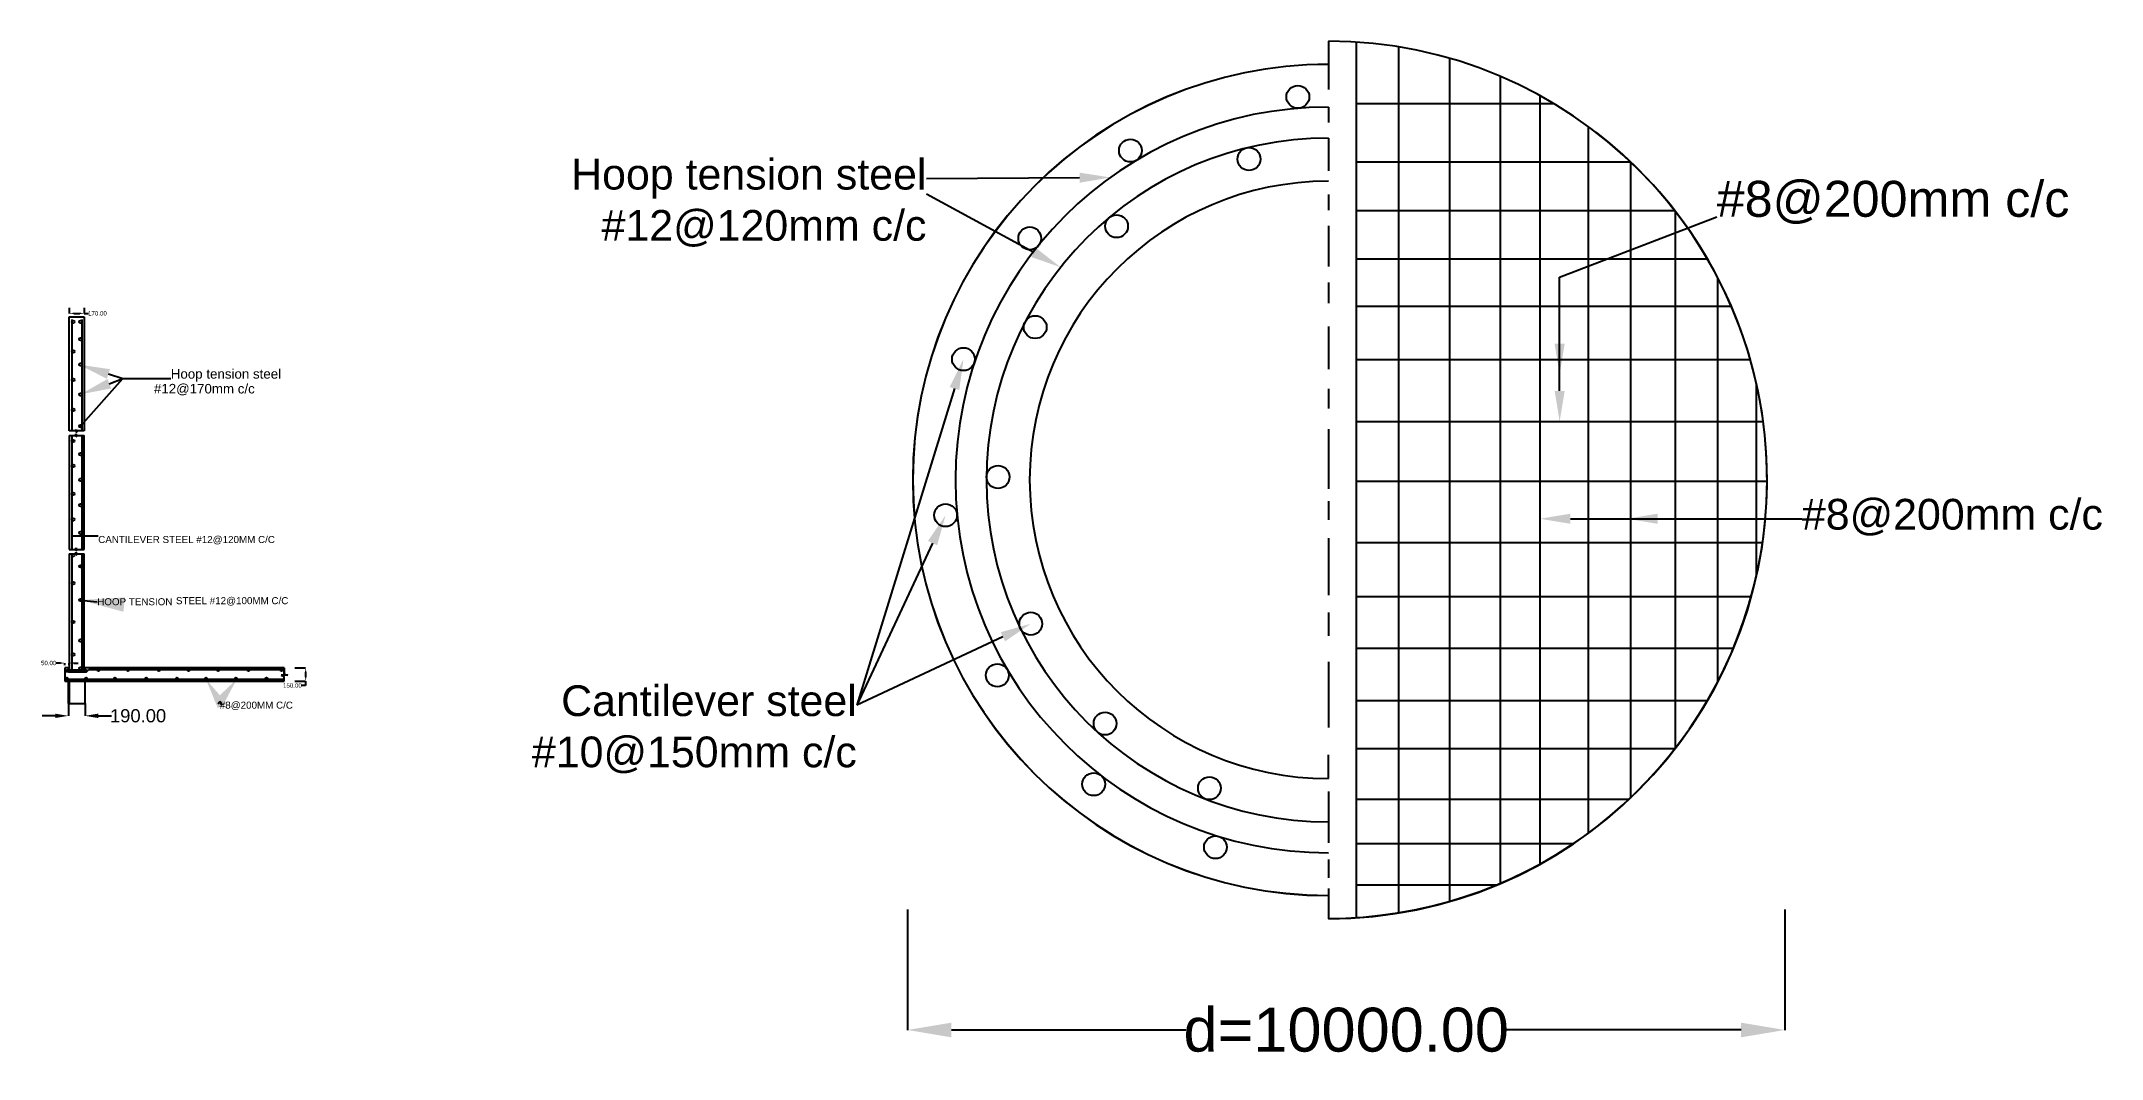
# Model space of a CAD drawing. Header units: inches. Extents: x 46 to 23530, y -102 to 11494.
import ezdxf
from ezdxf import colors
from ezdxf.entities.mleader import LeaderData, LeaderLine
from ezdxf.math import Vec2, Vec3

# ---------------------------------------------------------------- set-up
doc = ezdxf.new("R2010")
doc.units = ezdxf.units.IN
doc.header["$MEASUREMENT"] = 0
doc.styles.get("Standard").update_dxf_attribs({"font": 'arial.ttf'})
doc.dimstyles.get("Standard").update_dxf_attribs({"dimtxt": 50, "dimasz": 50, "dimexe": 0.18, "dimexo": 0.0625, "dimgap": 0.09, "dimtad": 0, "dimtih": 1, "dimtoh": 1, "dimzin": 0, "dimdsep": 46, "dimtxsty": 'Standard', "dimcen": 0.09, "dimadec": 0, "dimazin": 0, "dimtfac": 1, "dimtofl": 0, "dimtmove": 0, "dimatfit": 3, "dimfxl": 1, "dimtolj": 1, "dimtzin": 0, "dimarcsym": 0})

# ---------------------------------------------------------------- blocks, each defined once
blk = doc.blocks.new('*D7')
at = {"color": 0, "lineweight": -2, "transparency": 16777216}
for p, q in [((366, 8455), (366, 8393)), ((536, 8455), (536, 8393)), ((416, 8393), (486, 8393)), ((536, 8393), (586, 8393))]:
    blk.add_line(p, q, dxfattribs=at)
at = {"color": 0, "transparency": 16777216}
for points in [[(416, 8401), (416, 8385), (366, 8393)], [(486, 8401), (486, 8385), (536, 8393)]]:
    blk.add_solid(points, dxfattribs=at)
at = {"layer": 'Defpoints', "color": 0, "transparency": 16777216}
for p in [(366, 8455), (536, 8455), (536, 8393)]:
    blk.add_point(p, dxfattribs=at)
at = {"color": 0, "transparency": 16777216, "insert": (687, 8393), "char_height": 50, "attachment_point": 5}
blk.add_mtext('\\A1;170.00', dxfattribs=at)
blk = doc.blocks.new('*D8')
at = {"color": 0, "lineweight": -2, "transparency": 16777216}
for p, q in [((266, 4408), (216, 4408)), ((316, 4384), (316, 4408)), ((366, 4384), (366, 4408)), ((416, 4408), (466, 4408))]:
    blk.add_line(p, q, dxfattribs=at)
at = {"color": 0, "transparency": 16777216}
for points in [[(266, 4416), (266, 4399), (316, 4408)], [(416, 4416), (416, 4399), (366, 4408)]]:
    blk.add_solid(points, dxfattribs=at)
at = {"layer": 'Defpoints', "color": 0, "transparency": 16777216}
for p in [(316, 4408), (316, 4384), (366, 4384)]:
    blk.add_point(p, dxfattribs=at)
at = {"color": 0, "transparency": 16777216, "insert": (131, 4408), "char_height": 50, "attachment_point": 5}
blk.add_mtext('\\A1;50.00', dxfattribs=at)
blk = doc.blocks.new('*D9')
at = {"color": 0, "lineweight": -2, "transparency": 16777216}
for p, q in [((2937, 4352), (3060, 4352)), ((3060, 4302), (3060, 4252)), ((2937, 4202), (3060, 4202)), ((3060, 4152), (3010, 4152)), ((3060, 4202), (3060, 4152))]:
    blk.add_line(p, q, dxfattribs=at)
at = {"color": 0, "transparency": 16777216}
for points in [[(3052, 4302), (3069, 4302), (3060, 4352)], [(3052, 4252), (3069, 4252), (3060, 4202)]]:
    blk.add_solid(points, dxfattribs=at)
at = {"layer": 'Defpoints', "color": 0, "transparency": 16777216}
for p in [(2937, 4352), (2937, 4202), (3060, 4202)]:
    blk.add_point(p, dxfattribs=at)
at = {"color": 0, "transparency": 16777216, "insert": (2909, 4152), "char_height": 50, "attachment_point": 5}
blk.add_mtext('\\A1;150.00', dxfattribs=at)
blk = doc.blocks.new('*D10')
at = {"color": 0, "lineweight": -2, "transparency": 16777216}
for p, q in [((9919, 1600), (9919, 224)), ((19919, 1600), (19919, 224)), ((10419, 226), (13092, 226)), ((19419, 226), (16747, 226))]:
    blk.add_line(p, q, dxfattribs=at)
at = {"color": 0, "transparency": 16777216}
for points in [[(10419, 309), (10419, 142), (9919, 226)], [(19419, 309), (19419, 142), (19919, 226)]]:
    blk.add_solid(points, dxfattribs=at)
at = {"layer": 'Defpoints', "color": 0, "transparency": 16777216}
for p in [(9919, 1601), (19919, 1601), (19919, 226)]:
    blk.add_point(p, dxfattribs=at)
at = {"color": 0, "transparency": 16777216, "insert": (14919, 226), "char_height": 500, "attachment_point": 5}
blk.add_mtext('\\A1;d=10000.00', dxfattribs=at)
blk = doc.blocks.new('*D11')
at = {"color": 0, "lineweight": -2, "transparency": 16777216}
for p, q in [((206, 3806), (56, 3806)), ((356, 3947), (356, 3805)), ((546, 3947), (546, 3805)), ((696, 3806), (846, 3806))]:
    blk.add_line(p, q, dxfattribs=at)
at = {"color": 0, "transparency": 16777216}
for points in [[(206, 3831), (206, 3781), (356, 3806)], [(696, 3831), (696, 3781), (546, 3806)]]:
    blk.add_solid(points, dxfattribs=at)
at = {"layer": 'Defpoints', "color": 0, "transparency": 16777216}
for p in [(356, 3947), (546, 3947), (546, 3806)]:
    blk.add_point(p, dxfattribs=at)
at = {"color": 0, "transparency": 16777216, "insert": (1150, 3806), "char_height": 150, "attachment_point": 5}
blk.add_mtext('\\A1;190.00', dxfattribs=at)

msp = doc.modelspace()

# ---------------------------------------------------------------- hatches: boundary and pattern name
at = {"true_color": 0x000000}
h = msp.add_hatch(color=18, dxfattribs=at)
h.dxf.hatch_style = 1
h.paths.add_polyline_path([(545.654, 4352.225), (535.654, 4352.225), (535.654, 4330.796), (365.654, 4330.796), (365.654, 4352.225), (355.654, 4352.225), (355.654, 4324.254), (545.654, 4324.254)])

# ---------------------------------------------------------------- linework, layer by layer
for p, q in [((14715.401, 11494.406), (14715.401, 10945.134)), ((15032.465, 11484.343), (15032.465, 1504.47)), ((15515.053, 11430.048), (15515.053, 1558.765)), ((16094.38, 11300.488), (16094.38, 1688.325)), ((16674.529, 11094.604), (16674.529, 1894.209)), ((17124.372, 10875.828), (17124.372, 2112.984)), ((14715.401, 10743.629), (14715.401, 10567.418)), ((15032.465, 10783.018), (17285.967, 10783.018)), ((14715.401, 10390.635), (14715.401, 10016.034)), ((17676.159, 10523.54), (17676.159, 2465.273)), ((15032.465, 10119.707), (18158.828, 10119.707)), ((18158.828, 10119.707), (18158.828, 2869.105)), ((14715.401, 9749.193), (14715.401, 9569.471)), ((15032.465, 9567.032), (18659.887, 9567.032)), ((17351.35, 8804.66), (19141.63, 9493.089)), ((18669.495, 9554.659), (18669.495, 3434.154)), ((14715.401, 9390.59), (14715.401, 8927.293)), ((15032.465, 9013.749), (19034.303, 9013.749)), ((14715.401, 8746.317), (14715.401, 8507.43)), ((19150.793, 8802.5), (19150.793, 4186.312)), ((15032.465, 8474.653), (19306.547, 8474.653)), ((365.654, 8352.225), (535.654, 8352.225)), ((365.654, 7052.225), (365.654, 8352.225)), ((394.669, 8321.155), (394.669, 7052.234)), ((509.151, 8321.155), (509.151, 7052.225)), ((535.654, 8352.225), (535.654, 7052.225)), ((14715.401, 8242.896), (14715.401, 7755.811)), ((15032.465, 7866.79), (19523.37, 7866.79)), ((494.161, 7107.352), (977.759, 7649.069)), ((977.759, 7649.069), (1522.878, 7649.069)), ((14715.401, 7532.285), (14715.401, 7307.132)), ((19592.479, 7596.271), (19592.479, 5392.542)), ((435.679, 7052.234), (365.654, 7052.234)), ((435.679, 7052.234), (445.794, 7068.759)), ((445.794, 7068.759), (445.794, 7036.601)), ((445.794, 7036.601), (458.553, 7052.173)), ((458.553, 7052.173), (458.603, 7052.234)), ((535.654, 7052.225), (458.596, 7052.225)), ((14715.401, 7071.54), (14715.401, 6391.85)), ((15032.465, 7159.605), (19670.954, 7159.605)), ((365.654, 7002.725), (435.682, 7002.725)), ((365.654, 7002.725), (365.654, 5702.725)), ((394.669, 7002.725), (394.669, 5702.725)), ((435.679, 7002.721), (445.794, 7019.246)), ((445.794, 7019.246), (445.794, 6987.089)), ((445.794, 6987.089), (458.553, 7002.66)), ((458.553, 7002.66), (458.603, 7002.721)), ((458.553, 7002.66), (535.654, 7002.66)), ((509.151, 7002.66), (509.151, 5702.725)), ((535.654, 5702.725), (535.654, 7002.725)), ((15032.465, 6481.165), (19715.383, 6481.165)), ((14715.401, 6254.025), (14715.401, 6040.785)), ((365.654, 5702.725), (435.679, 5702.725)), ((365.654, 5653.225), (435.642, 5653.225)), ((365.654, 5653.225), (365.654, 4353.225)), ((365.654, 5653.225), (435.642, 5653.225)), ((394.669, 5855.589), (561.481, 5855.589)), ((394.669, 5653.225), (394.669, 4330.796)), ((435.642, 5653.225), (445.794, 5669.812)), ((435.679, 5702.725), (445.794, 5719.251)), ((445.794, 5719.251), (445.794, 5687.093)), ((445.794, 5687.093), (458.553, 5702.664)), ((445.794, 5669.812), (445.794, 5637.654)), ((445.794, 5637.654), (458.553, 5653.225)), ((458.553, 5702.664), (458.603, 5702.725)), ((458.553, 5653.225), (535.654, 5653.225)), ((458.603, 5702.725), (535.654, 5702.725)), ((509.151, 5653.225), (509.151, 4330.796)), ((535.654, 4353.225), (535.654, 5653.225)), ((561.481, 5855.589), (695.939, 5855.589)), ((14715.401, 5829.165), (14715.401, 5179.839)), ((15032.465, 5781.006), (19664.245, 5781.006)), ((15032.465, 5167.114), (19536.012, 5167.114)), ((14715.401, 4984.073), (14715.401, 4717.515)), ((15032.465, 4578.903), (19333.934, 4578.903)), ((365.654, 4352.225), (315.654, 4352.225)), ((315.654, 4352.225), (315.654, 4202.225)), ((355.654, 4308.738), (325.14, 4308.738)), ((355.654, 4324.254), (355.654, 4352.225)), ((355.654, 4324.254), (545.654, 4324.254)), ((355.654, 4308.738), (561.937, 4308.738)), ((365.654, 4352.225), (365.654, 4353.225)), ((365.654, 4352.225), (365.654, 4330.796)), ((365.654, 4330.796), (535.654, 4330.796)), ((535.654, 4353.225), (535.654, 4352.225)), ((2815.654, 4352.225), (535.654, 4352.225)), ((535.654, 4330.796), (535.654, 4352.225)), ((545.654, 4324.254), (545.654, 4352.225)), ((561.937, 4308.738), (588.776, 4335.638)), ((588.776, 4335.638), (2815.654, 4335.638)), ((2857.573, 4271.121), (2782.569, 4271.121)), ((2782.569, 4271.121), (2815.654, 4253.534)), ((2815.654, 4281.543), (2815.654, 4352.225)), ((2815.654, 4352.225), (2815.654, 4281.543)), ((2815.654, 4281.543), (2857.573, 4271.121)), ((2815.654, 4202.225), (2815.654, 4253.534)), ((14715.401, 4423.279), (14715.401, 3674.663)), ((315.654, 4202.225), (2815.654, 4202.225)), ((325.14, 4222.585), (2815.654, 4222.585)), ((355.654, 3947.488), (355.654, 4202.225)), ((365.654, 4202.225), (365.654, 3947.488)), ((545.654, 3947.488), (545.654, 4202.225)), ((365.654, 3947.488), (355.654, 3947.488)), ((355.654, 3947.488), (545.654, 3947.488)), ((15032.465, 3982.709), (19038.754, 3982.709)), ((14715.401, 3090.097), (14715.401, 3362.008)), ((15032.465, 3434.498), (18669.76, 3434.498)), ((14715.401, 2941.984), (14715.401, 2358.834)), ((15032.465, 2856.653), (18145.671, 2856.653)), ((15032.465, 2352.891), (17516.802, 2352.891)), ((14715.401, 2167.536), (14715.401, 1959.537)), ((15032.465, 1878.762), (16637.855, 1878.762)), ((14715.401, 1839.242), (14715.401, 1494.406))]:
    msp.add_line(p, q)
for centre, radius in [((14367.785, 10860.022), 130), ((12459.898, 10248.024), 130), ((13811.015, 10151.552), 130), ((12302.01, 9385.857), 130), ((11312.781, 9247.212), 130), ((409.734, 8298.004), 15), ((494.161, 8298.004), 15), ((11374.081, 8235.65), 130), ((494.161, 8098.339), 15), ((10557.086, 7870.844), 130), ((409.734, 7959.162), 15), ((494.161, 7808.387), 15), ((409.734, 7636.063), 15), ((409.734, 7292.491), 15), ((494.161, 7469.883), 15), ((494.161, 7107.352), 15), ((409.734, 6938.191), 15), ((409.734, 6654.772), 15), ((494.161, 6788.637), 15), ((10950.718, 6528.446), 130), ((409.734, 6335.878), 15), ((494.161, 6494.544), 15), ((494.161, 6208.032), 15), ((10352.777, 6092.149), 130), ((409.734, 6045.164), 15), ((494.161, 5892.869), 15), ((409.734, 5638.317), 15), ((494.161, 5510.074), 15), ((409.734, 5318.48), 15), ((494.161, 5126.169), 15), ((11324.117, 4855.833), 130), ((409.734, 4875.373), 15), ((409.734, 4506.033), 15), ((494.161, 4663.307), 15), ((336.898, 4318.721), 10), ((336.898, 4232.541), 10), ((494.161, 4346.012), 15), ((557.618, 4232.541), 10), ((557.718, 4318.721), 10), ((697.756, 4325.424), 10), ((886.479, 4232.541), 10), ((1034.97, 4325.662), 10), ((1243.09, 4232.541), 10), ((1387.05, 4325.493), 10), ((1593.459, 4232.541), 10), ((1725.984, 4325.616), 10), ((1924.27, 4232.541), 10), ((2061.609, 4325.656), 10), ((2265.312, 4232.541), 10), ((2407.879, 4325.612), 10), ((2613.187, 4232.541), 10), ((2784.032, 4325.589), 10), ((10943.508, 4267.703), 130), ((12171.178, 3717.83), 130), ((12041.273, 3027.144), 130), ((13360.14, 2981.131), 130), ((13428.948, 2309.258), 130)]:
    msp.add_circle(centre, radius)
for centre, radius, start, end in [((14715.401, 6494.406), 5000, 270, 90), ((14715.401, 6494.406), 4736.544, 90, 270), ((14715.401, 6494.406), 4735.385, 90, 270), ((14715.401, 6494.406), 4249.222, 90, 270), ((14715.401, 6494.406), 3896.228, 90, 270), ((14715.401, 6497.202), 5000, 270, 52.3917213), ((14715.401, 6494.406), 3404.309, 90, 270)]:
    msp.add_arc(centre, radius, start, end)

# ---------------------------------------------------------------- texts
for s, height, p in [('#8@200mm c/c', 410.1081, (19141.63, 9493.089)), ('Hoop tension steel', 108.65237, (1522.878, 7649.069)), ('#12@170mm c/c', 108.65237, (1330.63, 7480.089))]:
    msp.add_text(s, height=height).set_placement(p)
at = {"char_height": 80, "attachment_point": 1}
for s, width, insert in [('CANTILEVER STEEL #12@120MM C/C', 2122.68384, (695.939, 5855.589)), ('STEEL #12@100MM C/C', 1460.71809, (1581.63, 5158.589)), ('#8@200MM C/C', 856.63349, (2081.266, 3967.957))]:
    msp.add_mtext_dynamic_manual_height_columns(s, width=width, gutter_width=1, heights=[0], dxfattribs=dict(at, insert=insert))
at = {"insert": (684.63, 5106.089), "char_height": 80, "attachment_point": 4}
msp.add_mtext('\\A1;HOOP TENSION', dxfattribs=at)

# ---------------------------------------------------------------- dimensions: what is measured, and where the dimension line sits
for base, p1, p2, picture, middle in [((535.654, 8392.892), (365.654, 8455.229), (535.654, 8455.229), '*D7', (687.091, 8392.892)), ((315.654, 4407.795), (365.654, 4384.308), (315.654, 4384.308), '*D8', (131.287, 4407.795))]:
    dim = msp.add_linear_dim(base=base, p1=p1, p2=p2, dimstyle='Standard')
    dim.commit()
    dim.dimension.update_dxf_attribs({"geometry": picture, "text_midpoint": middle})
dim = msp.add_linear_dim(base=(3060.256, 4202.225), p1=(2937.345, 4352.225), p2=(2937.345, 4202.225), angle=90, dimstyle='Standard')
dim.commit()
dim.dimension.update_dxf_attribs({"geometry": '*D9', "text_midpoint": (2908.819, 4152.225)})
dim = msp.add_linear_dim(base=(545.654, 3805.659), p1=(355.654, 3947.488), p2=(545.654, 3947.488), dimstyle='Standard', override={"dimscale": 3})
dim.commit()
dim.dimension.update_dxf_attribs({"geometry": '*D11', "text_midpoint": (1149.965, 3805.659)})
dim = msp.add_linear_dim(base=(19919.451, 225.759), p1=(9919.451, 1600.766), p2=(19919.451, 1600.766), text='d=<>', dimstyle='Standard', override={"dimscale": 10})
dim.commit()
dim.dimension.update_dxf_attribs({"geometry": '*D10', "text_midpoint": (14919.451, 225.759)})

# ---------------------------------------------------------------- leaders
at = {"annotation_type": 0, "has_hookline": 1, "hookline_direction": 0, "text_width": 838.799}
msp.add_leader([(494.161, 5126.169), (683.73, 5106.089)], dimstyle='Standard', override={"dimscale": 10}, dxfattribs=at)
ml = msp.add_multileader_mtext('Standard')
ml.set_content('Hoop tension steel\\P#12@120mm c/c', color=256)
ml.set_leader_properties()
ml.build(insert=Vec2(0, 0))
ml.multileader.update_dxf_attribs({"dogleg_length": 0.36, "arrow_head_size": 350})
ctx = ml.context
ctx.base_point, ctx.char_height, ctx.arrow_head_size, ctx.landing_gap_size, ctx.plane_origin = Vec3(6158.505, 9927.64), 350, 350, 0.09, Vec3(12947.201, 10358.259)
ctx.text_align_type = 2
notes = []
notes.append((ctx, [(0, (1, 1, 0), (10135.58, 9927.64), (-1, 0), 0.36, [(0, [(12230.836, 9941.554)], 0, [])])]))
ctx.mtext.insert, ctx.mtext.width, ctx.mtext.alignment, ctx.mtext.flow_direction = Vec3(10135.13, 10154.089), 6497.28629, 3, 5
ml = msp.add_multileader_mtext('Standard')
ml.set_content('', color=256)
ml.set_leader_properties()
ml.build(insert=Vec2(0, 0))
ml.multileader.update_dxf_attribs({"dogleg_length": 0.36, "arrow_head_size": 350})
ctx = ml.context
ctx.base_point, ctx.char_height, ctx.arrow_head_size, ctx.landing_gap_size, ctx.plane_origin = Vec3(10135.49, 9752.64), 350, 350, 0.09, Vec3(11664.676, 8917.973)
ctx.text_align_type = 2
notes.append((ctx, [(1, (1, 1, 0), (10136.03, 9752.64), (-1, 0), 0.36, [(0, [(11664.676, 8917.973)], 0, [])])]))
ctx.mtext.insert, ctx.mtext.alignment, ctx.mtext.flow_direction = Vec3(10135.58, 9927.64), 3, 5
ml = msp.add_multileader_mtext('Standard')
ml.set_content('', color=256)
ml.set_leader_properties()
ml.build(insert=Vec2(0, 0))
ml.multileader.update_dxf_attribs({"dogleg_length": 0.36, "arrow_head_size": 350})
ctx = ml.context
ctx.base_point, ctx.char_height, ctx.arrow_head_size, ctx.landing_gap_size, ctx.plane_origin = Vec3(17351.17, 8804.66), 350, 350, 0.09, Vec3(17351.71, 7698.702)
ctx.text_align_type = 2
notes.append((ctx, [(0, (1, 1, 0), (17351.71, 8804.66), (-1, 0), 0.36, [(0, [(17351.71, 7698.702)], 0, [])])]))
ctx.mtext.insert, ctx.mtext.alignment, ctx.mtext.flow_direction = Vec3(17351.26, 8979.66), 3, 5
ml = msp.add_multileader_mtext('Standard')
ml.set_content('', color=256)
ml.set_leader_properties()
ml.build(insert=Vec2(0, 0))
ml.multileader.update_dxf_attribs({"dogleg_length": 0.36, "arrow_head_size": 350})
ctx = ml.context
ctx.base_point, ctx.char_height, ctx.arrow_head_size, ctx.landing_gap_size, ctx.plane_origin = Vec3(17352.07, 8251.985), 350, 350, 0.09, Vec3(17351.71, 7159.605)
notes.append((ctx, [(0, (1, 1, 0), (17351.71, 8251.985), (1, 0), 0.36, [(0, [(17351.71, 7159.605)], 0, [])])]))
ctx.mtext.insert, ctx.mtext.flow_direction = Vec3(17352.16, 8426.985), 5
ml = msp.add_multileader_mtext('Standard')
ml.set_content('', color=256)
ml.set_leader_properties()
ml.build(insert=Vec2(0, 0))
ml.multileader.update_dxf_attribs({"dogleg_length": 0.36, "arrow_head_size": 350})
ctx = ml.context
ctx.base_point, ctx.char_height, ctx.arrow_head_size, ctx.landing_gap_size, ctx.plane_origin = Vec3(978.119, 7649.069), 350, 350, 0.09, Vec3(479.161, 7808.387)
notes.append((ctx, [(0, (1, 1, 0), (977.759, 7649.069), (1, 0), 0.36, [(0, [(479.161, 7808.387)], 0, [])])]))
ctx.mtext.insert, ctx.mtext.flow_direction = Vec3(978.209, 7824.069), 5
ml = msp.add_multileader_mtext('Standard')
ml.set_content('', color=256)
ml.set_leader_properties()
ml.build(insert=Vec2(0, 0))
ml.multileader.update_dxf_attribs({"dogleg_length": 0.36, "arrow_head_size": 350})
ctx = ml.context
ctx.base_point, ctx.char_height, ctx.arrow_head_size, ctx.landing_gap_size, ctx.plane_origin = Vec3(978.119, 7649.069), 350, 350, 0.09, Vec3(479.161, 7608.723)
notes.append((ctx, [(0, (1, 1, 0), (977.759, 7649.069), (1, 0), 0.36, [(0, [(494.161, 7469.883)], 0, [])])]))
ctx.mtext.insert, ctx.mtext.flow_direction = Vec3(978.209, 7824.069), 5
ml = msp.add_multileader_mtext('Standard')
ml.set_content('', color=256)
ml.set_leader_properties()
ml.build(insert=Vec2(0, 0))
ml.multileader.update_dxf_attribs({"dogleg_length": 0.36, "arrow_head_size": 350})
ctx = ml.context
ctx.base_point, ctx.char_height, ctx.arrow_head_size, ctx.landing_gap_size, ctx.plane_origin = Vec3(9341.04, 3927.14), 350, 350, 0.09, Vec3(10557.086, 7870.844)
ctx.text_align_type = 2
notes.append((ctx, [(0, (1, 1, 0), (9341.58, 3927.14), (-1, 0), 0.36, [(0, [(10557.086, 7870.844)], 0, [])])]))
ctx.mtext.insert, ctx.mtext.alignment, ctx.mtext.flow_direction = Vec3(9341.13, 4102.14), 3, 5
ml = msp.add_multileader_mtext('Standard')
ml.set_content('', color=256)
ml.set_leader_properties()
ml.build(insert=Vec2(0, 0))
ml.multileader.update_dxf_attribs({"dogleg_length": 0.36, "arrow_head_size": 350})
ctx = ml.context
ctx.base_point, ctx.char_height, ctx.arrow_head_size, ctx.landing_gap_size, ctx.plane_origin = Vec3(20112.286, 6052.089), 350, 350, 0.09, Vec3(17124.372, 6052.089)
notes.append((ctx, [(0, (1, 1, 0), (20111.926, 6052.089), (1, 0), 0.36, [(0, [(17124.372, 6052.089)], 0, [])])]))
ctx.mtext.insert, ctx.mtext.flow_direction = Vec3(20112.376, 6227.089), 5
ml = msp.add_multileader_mtext('Standard')
ml.set_content('#8@200mm c/c', color=256)
ml.set_leader_properties()
ml.build(insert=Vec2(0, 0))
ml.multileader.update_dxf_attribs({"dogleg_length": 0.36, "arrow_head_size": 350})
ctx = ml.context
ctx.base_point, ctx.char_height, ctx.arrow_head_size, ctx.landing_gap_size, ctx.plane_origin = Vec3(20112.286, 6052.089), 350, 350, 0.09, Vec3(18117.708, 6052.089)
notes.append((ctx, [(0, (1, 1, 0), (20111.926, 6052.089), (1, 0), 0.36, [(0, [(18117.708, 6052.089)], 0, [])])]))
ctx.mtext.insert, ctx.mtext.flow_direction = Vec3(20112.376, 6278.539), 5
ml = msp.add_multileader_mtext('Standard')
ml.set_content('Cantilever steel\\P#10@150mm c/c', color=256)
ml.set_leader_properties()
ml.build(insert=Vec2(0, 0))
ml.multileader.update_dxf_attribs({"dogleg_length": 0.36, "arrow_head_size": 350})
ctx = ml.context
ctx.base_point, ctx.char_height, ctx.arrow_head_size, ctx.landing_gap_size, ctx.plane_origin = Vec3(5647.418, 3927.14), 350, 350, 0.09, Vec3(10352.777, 6092.149)
ctx.text_align_type = 2
notes.append((ctx, [(0, (1, 1, 0), (9341.58, 3927.14), (-1, 0), 0.36, [(0, [(10352.777, 6092.149)], 0, [])])]))
ctx.mtext.insert, ctx.mtext.alignment, ctx.mtext.flow_direction = Vec3(9341.13, 4153.589), 3, 5
ml = msp.add_multileader_mtext('Standard')
ml.set_content('', color=256)
ml.set_leader_properties()
ml.build(insert=Vec2(0, 0))
ml.multileader.update_dxf_attribs({"dogleg_length": 0.36, "arrow_head_size": 350})
ctx = ml.context
ctx.base_point, ctx.char_height, ctx.arrow_head_size, ctx.landing_gap_size, ctx.plane_origin = Vec3(9341.04, 3927.14), 350, 350, 0.09, Vec3(10950.718, 6528.446)
ctx.text_align_type = 2
notes.append((ctx, [(0, (1, 1, 0), (9341.58, 3927.14), (-1, 0), 0.36, [(0, [(11324.117, 4855.833)], 0, [])])]))
ctx.mtext.insert, ctx.mtext.alignment, ctx.mtext.flow_direction = Vec3(9341.13, 4102.14), 3, 5
ml = msp.add_multileader_mtext('Standard')
ml.set_content('', color=256)
ml.set_leader_properties()
ml.build(insert=Vec2(0, 0))
ml.multileader.update_dxf_attribs({"dogleg_length": 0.36, "arrow_head_size": 350})
ctx = ml.context
ctx.base_point, ctx.char_height, ctx.arrow_head_size, ctx.landing_gap_size, ctx.plane_origin = Vec3(2081.266, 3967.957), 350, 350, 0.09, Vec3(1924.27, 4222.541)
notes.append((ctx, [(0, (1, 1, 0), (2080.906, 3967.957), (1, 0), 0.36, [(0, [(1924.27, 4222.541)], 0, [])])]))
ctx.mtext.insert, ctx.mtext.flow_direction = Vec3(2081.356, 4142.957), 5
ml = msp.add_multileader_mtext('Standard')
ml.set_content('', color=256)
ml.set_leader_properties()
ml.build(insert=Vec2(0, 0))
ml.multileader.update_dxf_attribs({"dogleg_length": 0.36, "arrow_head_size": 350})
ctx = ml.context
ctx.base_point, ctx.char_height, ctx.arrow_head_size, ctx.landing_gap_size, ctx.plane_origin = Vec3(2080.366, 3967.957), 350, 350, 0.09, Vec3(2273.704, 4222.585)
ctx.text_align_type = 2
notes.append((ctx, [(0, (1, 1, 0), (2080.906, 3967.957), (-1, 0), 0.36, [(0, [(2273.704, 4222.585)], 0, [])])]))
ctx.mtext.insert, ctx.mtext.alignment, ctx.mtext.flow_direction = Vec3(2080.456, 4142.957), 3, 5
for ctx, leaders in notes:
    for number, flags, end, landing, length, lines in leaders:
        leader = LeaderData()
        leader.index, (leader.has_last_leader_line, leader.has_dogleg_vector, leader.attachment_direction) = number, flags
        leader.last_leader_point, leader.dogleg_vector, leader.dogleg_length = Vec3(end), Vec3(landing), length
        for number, points, colour, breaks in lines:
            line = LeaderLine()
            line.index, line.vertices, line.color, line.breaks = number, Vec3.list(points), colors.encode_raw_color(colour), breaks
            leader.lines.append(line)
        ctx.leaders.append(leader)

doc.saveas('drawing.dxf')
